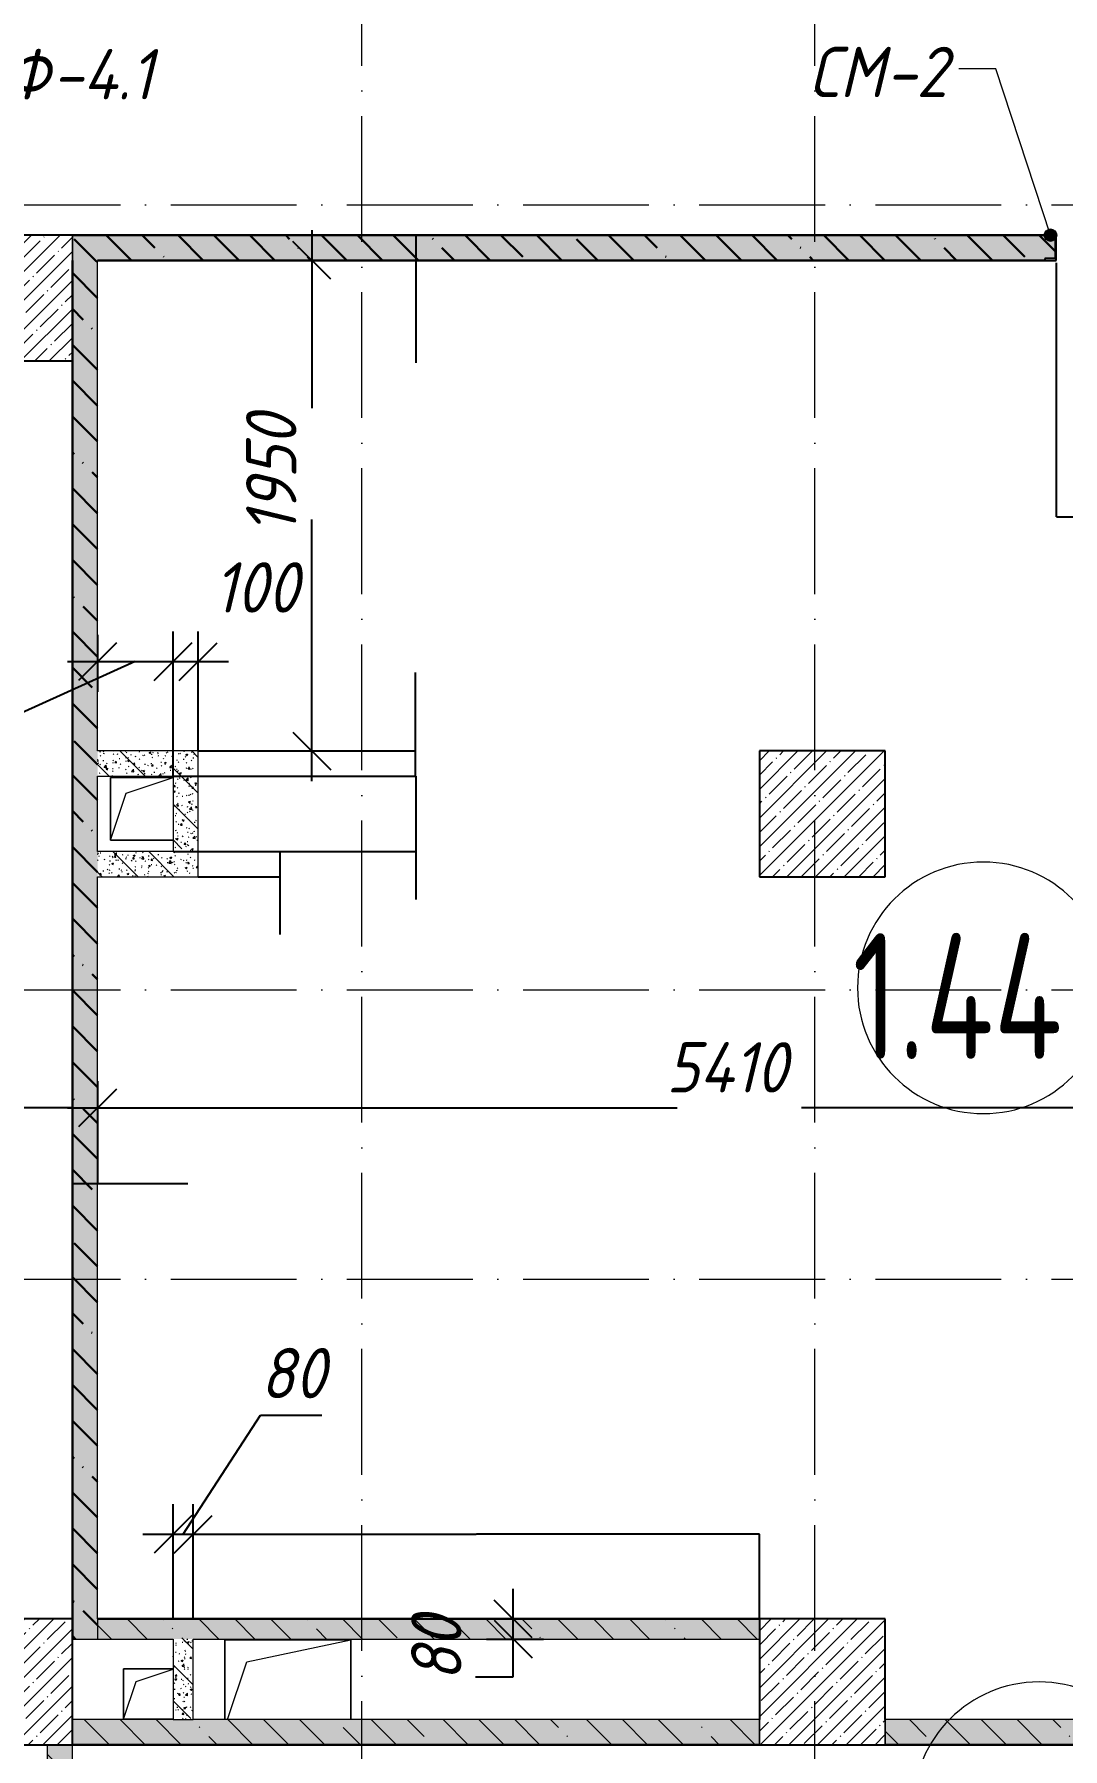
# Model space of a CAD drawing. Header units: millimetres. Extents: x 12986 to 523328, y -9759 to 30092.
# Drawn here: x 132656 to 136742, y 15134 to 21948 of the extents above; entities that cross this region are included whole.
import ezdxf

# ---------------------------------------------------------------- set-up
doc = ezdxf.new("R2010")
doc.units = ezdxf.units.MM
doc.linetypes.add('50_200_ШТРИХ_1Т_ш5_п1_п1_', pattern=[700, 500, -100, 0, -100])
for name, color, linetype, lineweight in [('0) ПГП', 1, 'Continuous', 30), ('4) ПГП красный расчет', 12, 'Continuous', 30), ('A-ANNO-DIMS', 7, 'Continuous', 9), ('A-AREA-IDEN', 7, 'Continuous', 9), ('A-FLOR', 7, 'Continuous', 9), ('A-GENM', 7, 'Continuous', 9), ('A-GENM-1', 7, 'Continuous', 25), ('A-GENM-IDEN', 7, 'Continuous', 9), ('A-WALL-6', 18, 'Continuous', 13), ('A-WALL-PATT-4', 250, 'Continuous', 5), ('S-COLS', 7, 'Continuous', 9), ('S-COLS-1', 7, 'Continuous', 5), ('S-COLS-2', 7, 'Continuous', 25), ('Оси-2', 7, '50_200_ШТРИХ_1Т_ш5_п1_п1_', 9)]:
    doc.layers.add(name, color=color, linetype=linetype, lineweight=lineweight)
doc.layers.add('A-WALL-9', color=7, linetype='Continuous', lineweight=5, true_color=0x0070df)
doc.styles.add('ISOCPEUR_I_3', font='isocpeui.ttf', dxfattribs={"width": 0.9, "height": 200})
doc.styles.add('СПДС', font='ГОСТ тип А.ttf', dxfattribs={"width": 0.9})
doc.dimstyles.new('ISO-2_0_0_9К_СРЕДНИЙ_1', dxfattribs={"dimscale": 304.8, "dimtxt": 199.196235, "dimasz": 0.492126, "dimexe": 0.393701, "dimexo": 0, "dimgap": 0, "dimtad": 1, "dimdec": 0, "dimzin": 0, "dimdsep": 46, "dimtxsty": 'ISOCPEUR_I_3', "dimblk1": 'OBLIQUE', "dimblk2": 'OBLIQUE', "dimsah": 1, "dimcen": 0.09, "dimdle": 0.393701, "dimazin": 0, "dimtfac": 1, "dimtdec": 4, "dimtix": 1, "dimtmove": 2, "dimatfit": 3, "dimfxl": 1, "dimtvp": 1, "dimtolj": 1, "dimtzin": 0, "dimarcsym": 2})
doc.dimstyles.new('ISO-2_0_0_9К_СРЕДНИЙ_6', dxfattribs={"dimscale": 304.8, "dimtxt": 199.196235, "dimasz": 0.492126, "dimexe": 0.393701, "dimexo": 0, "dimgap": 0, "dimtad": 1, "dimdec": 0, "dimzin": 0, "dimdsep": 46, "dimtxsty": 'ISOCPEUR_I_3', "dimblk1": 'OBLIQUE', "dimblk2": 'OBLIQUE', "dimsah": 1, "dimcen": 0.09, "dimdle": 0.393701, "dimazin": 0, "dimtfac": 1, "dimtdec": 4, "dimtix": 1, "dimtmove": 1, "dimatfit": 3, "dimfxl": 1, "dimtvp": 1, "dimtolj": 1, "dimtzin": 0, "dimarcsym": 2})
doc.dimstyles.get("Standard").update_dxf_attribs({"dimtxt": 0.18, "dimasz": 0.18, "dimexe": 0.18, "dimexo": 0.0625, "dimgap": 0.09, "dimtad": 0, "dimtih": 1, "dimtoh": 1, "dimdec": 4, "dimzin": 0, "dimdsep": 46, "dimtxsty": 'Standard', "dimcen": 0.09, "dimadec": 0, "dimazin": 0, "dimtfac": 1, "dimtdec": 4, "dimtofl": 0, "dimtmove": 0, "dimatfit": 3, "dimfxl": 1, "dimtolj": 1, "dimtzin": 0, "dimarcsym": 0})
pattern_1 = [(50, (61996.893, 0), (72.873764, -6.37607), [7.62, -83.82]), (355, (61996.89, 0), (-14.09699, 76.422444), [6.096, -67.056]), (100.451, (62002.966, -0.53), (58.776964, 70.04687), [6.476, -71.236]), (46.184, (61996.89, 20.32), (108.43142, -16.81745), [11.43, -125.73]), (96.636, (62005.93, 18.92), (94.961, 98.97089), [9.714, -106.854]), (351.184, (61996.89, 20.32), (94.96227, 98.97018), [9.144, -100.584]), (21, (62007.053, 15.24), (60.64565, -40.906537), [7.62, -83.82]), (326, (62007.05, 15.24), (24.72083, 73.67493), [6.096, -67.056]), (71.451, (62012.11, 11.83), (85.36689, 32.768737), [6.476, -71.236]), (37.5, (61996.893, 0), (1.235525, 33.8224325), [3.353, -62.89, 3.353, -64.719, -67.31]), (37.5, (61996.893, 0), (1.235525, 33.8224325), [-134.315, 3.353, -63.957]), (7.5, (61996.893, 0), (26.728146, 40.07255), [3.353, -35.458, 3.353, -61.366, -25.654]), (7.5, (61996.893, 0), (26.728146, 40.07255), [-103.53, 3.353, -22.301]), (327.5, (61974.236, 0), (54.2363175, -2.292117), [3.353, -22.047, 3.353, -75.895, -105.156]), (327.5, (61974.236, 0), (54.2363175, -2.292117), [-104.648, 3.353, -101.803]), (317.5, (61964.076, 0), (59.25158, 10.17014), [3.353, -29.667, 3.353, -49.276, -74.676]), (317.5, (61964.076, 0), (59.25158, 10.17014), [-85.649, 3.353, -71.323])]
pattern_2 = [(135, (61996.9, 0), (-142.5612, -142.5612), []), (135, (62139.46, 0), (-142.5612, -142.5612), [252.016, -50.403, 3.353, -47.05])]
pattern_3 = [(45, (61996.89, 0), (-57.02463, 57.02463), []), (45, (62053.92, 0), (-57.02463, 57.02463), [100.806, -20.161, 3.353, -16.808])]

# ---------------------------------------------------------------- blocks, each defined once
blk = doc.blocks.new('BSC_Колонна _Прямоугольная - 500х500-V25-АР1_Кладочный план 1 этажа')
at = {"layer": 'S-COLS-1'}
h = blk.add_hatch(dxfattribs=at)
h.set_pattern_fill('FP_47', color=256, style=0, pattern_type=2)
h.set_pattern_definition([(45, (-73790, -18850), (-57.02463, 57.02463), []), (45, (-73732.975, -18850), (-57.02463, 57.02463), [100.806, -20.161, 3.353, -16.808])])
h.paths.add_polyline_path([(-250, -250), (250, -250), (250, 250), (-250, 250)], flags=0)
at = {"layer": 'S-COLS-2'}
for p, q in [((250, 250), (-250, 250)), ((-250, 250), (-250, -250)), ((250, -250), (250, 250)), ((-250, -250), (250, -250))]:
    blk.add_line(p, q, dxfattribs=at)
blk = doc.blocks.new('AR_Отверстие прямоугольное _в плите_ - AR_Отверстие прямоугольное _в плите_-V68-АР1_Кладочный план 1 этажа')
at = {"layer": 'A-GENM'}
for p, q in [((124, 125), (-125, 125)), ((-125, 125), (-125, -125)), ((-62.5, 62.5), (124, 124.7)), ((-125, -125), (-62.5, 62.5)), ((-125, -125), (124, -125))]:
    blk.add_line(p, q, dxfattribs=at)
blk = doc.blocks.new('AR_Отверстие прямоугольное _в плите_ - AR_Отверстие прямоугольное _в плите_-V69-АР1_Кладочный план 1 этажа')
at = {"layer": 'A-GENM'}
for p, q in [((97, 100), (-100, 100)), ((-100, 100), (-100, -100)), ((-50, 50), (97, 99)), ((-100, -100), (-50, 50)), ((-100, -100), (97, -100))]:
    blk.add_line(p, q, dxfattribs=at)
blk = doc.blocks.new('AR_Отверстие прямоугольное _в плите_ - AR_Отверстие прямоугольное _в плите_-24479370-АР1_Кладочный план 1 этажа')
at = {"layer": 'A-GENM'}
for p, q in [((250, 175), (-250, 175)), ((-250, 175), (-250, -142)), ((-162.5, 87.5), (250, 175)), ((250, -142), (250, 175)), ((-239, -142), (-162.5, 87.5))]:
    blk.add_line(p, q, dxfattribs=at)
blk = doc.blocks.new('Фахверк_СКБ_Швеллер_Тип 2 - СМ-2_100х2230h-25616979-АР1_Кладочный план 1 этажа')
at = {"layer": 'A-GENM-1'}
for p, q in [((171, 50), (125, 50)), ((125, 50), (125, -50)), ((129.5, 42.4), (171, 42.4)), ((129.5, -42.4), (129.5, 42.4)), ((171, 42.4), (171, 50)), ((125, -50), (171, -50)), ((171, -42.4), (129.5, -42.4)), ((171, -50), (171, -42.4))]:
    blk.add_line(p, q, dxfattribs=at)
blk = doc.blocks.new('DIMBLOCK450-АР1_Кладочный план 1 этажа')
at = {"layer": 'A-ANNO-DIMS', "color": 0, "lineweight": -2, "transparency": 16777216}
for p, q in [((130531.9, 17787.1), (130531.9, 17680.9)), ((132806.9, 17787.1), (132806.9, 17680.9)), ((130532.1, 17681.1), (131668.6, 17681.1)), ((132806.7, 17681.1), (131670.1, 17681.1))]:
    blk.add_line(p, q, dxfattribs=at)
at = {"layer": 'A-ANNO-DIMS', "color": 0, "transparency": 16777216}
for points in [[(130532.1, 17681.1), (130532.1, 17681.1), (130531.9, 17681.1)], [(132806.7, 17681.1), (132806.7, 17681.1), (132806.9, 17681.1)]]:
    blk.add_solid(points, dxfattribs=at)
at = {"layer": 'Defpoints', "color": 0, "transparency": 16777216}
for p in [(130531.9, 17787.2), (132806.9, 17787.2), (132806.9, 17681.1)]:
    blk.add_point(p, dxfattribs=at)
at = {"layer": 'A-ANNO-DIMS', "color": 0, "transparency": 16777216, "insert": (131669.4, 17681.1), "char_height": 0.18, "width": 606.782, "attachment_point": 5}
blk.add_mtext('\\A1;2275.0000', dxfattribs=at)
blk = doc.blocks.new('DIMBLOCK451-АР1_Кладочный план 1 этажа')
at = {"layer": 'A-ANNO-DIMS', "color": 0, "lineweight": -2, "transparency": 16777216}
for p, q in [((132806.9, 17787.1), (132806.9, 17380.4)), ((132906.9, 17787.1), (132906.9, 17380.4)), ((132807.1, 17380.5), (132906.7, 17380.5)), ((132906.9, 17380.5), (133266.3, 17380.5))]:
    blk.add_line(p, q, dxfattribs=at)
at = {"layer": 'A-ANNO-DIMS', "color": 0, "transparency": 16777216}
for points in [[(132807.1, 17380.6), (132807.1, 17380.5), (132806.9, 17380.5)], [(132906.7, 17380.6), (132906.7, 17380.5), (132906.9, 17380.5)]]:
    blk.add_solid(points, dxfattribs=at)
at = {"layer": 'Defpoints', "color": 0, "transparency": 16777216}
for p in [(132806.9, 17787.2), (132906.9, 17787.2), (132906.9, 17380.5)]:
    blk.add_point(p, dxfattribs=at)
at = {"layer": 'A-ANNO-DIMS', "color": 0, "transparency": 16777216, "insert": (133062.3, 17380.7), "char_height": 0.18, "width": 409.118, "attachment_point": 1, "line_spacing_factor": 1.149209}
blk.add_mtext('\\A1;100.0000', dxfattribs=at)
blk = doc.blocks.new('_Oblique')
at = {"color": 0, "linetype": 'ByBlock', "lineweight": -2}
blk.add_line((-0.5, -0.5), (0.5, 0.5), dxfattribs=at)
blk = doc.blocks.new('DIMBLOCK452-АР1_Кладочный план 1 этажа')
at = {"layer": 'A-ANNO-DIMS', "color": 0, "lineweight": -2, "transparency": 16777216}
for p, q in [((132906.9, 17787.2), (132906.9, 17561.1)), ((138316.9, 17787.2), (138316.9, 17561.1)), ((132786.9, 17681.1), (135209.6, 17681.1)), ((138436.9, 17681.1), (135703.6, 17681.1))]:
    blk.add_line(p, q, dxfattribs=at)
at = {"layer": 'Defpoints', "color": 0, "transparency": 16777216}
for p in [(132906.9, 17787.2), (138316.9, 17787.2), (138316.9, 17681.1)]:
    blk.add_point(p, dxfattribs=at)
at = {"layer": 'A-ANNO-DIMS', "color": 0, "lineweight": -2, "transparency": 16777216, "xscale": 150, "yscale": 150, "zscale": 150, "rotation": 180}
blk.add_blockref('_Oblique', (132906.9, 17681.1), dxfattribs=at)
at = {"layer": 'A-ANNO-DIMS', "color": 0, "lineweight": -2, "transparency": 16777216, "xscale": 150, "yscale": 150, "zscale": 150}
blk.add_blockref('_Oblique', (138316.9, 17681.1), dxfattribs=at)
at = {"layer": 'A-ANNO-DIMS', "color": 0, "transparency": 16777216, "insert": (135167, 17942.4), "char_height": 200, "width": 579.201, "attachment_point": 1, "line_spacing_factor": 1.149209, "style": 'ISOCPEUR_I_3'}
blk.add_mtext('\\A1;5410', dxfattribs=at)
blk = doc.blocks.new('DIMBLOCK470-АР1_Кладочный план 1 этажа')
at = {"layer": 'A-ANNO-DIMS', "color": 0, "lineweight": -2, "transparency": 16777216}
for p, q in [((133207, 18700), (133631, 18700)), ((133630.8, 18699.8), (133630.8, 18600.2)), ((133307, 18600), (133631, 18600)), ((133630.8, 18600), (133630.8, 18370.1)), ((133630.8, 18370.1), (133630.7, 18370.1))]:
    blk.add_line(p, q, dxfattribs=at)
at = {"layer": 'A-ANNO-DIMS', "color": 0, "transparency": 16777216}
for points in [[(133630.8, 18699.8), (133630.9, 18699.8), (133630.8, 18700)], [(133630.8, 18600.2), (133630.9, 18600.2), (133630.8, 18600)]]:
    blk.add_solid(points, dxfattribs=at)
at = {"layer": 'Defpoints', "color": 0, "transparency": 16777216}
for p in [(133206.9, 18700), (133630.8, 18700), (133306.9, 18600)]:
    blk.add_point(p, dxfattribs=at)
at = {"layer": 'A-ANNO-DIMS', "color": 0, "transparency": 16777216, "insert": (133630.3, 18165.5), "char_height": 0.18, "width": 409.118, "attachment_point": 1, "rotation": 90, "line_spacing_factor": 1.149209}
blk.add_mtext('\\A1;100.0000', dxfattribs=at)
blk = doc.blocks.new('DIMBLOCK471-АР1_Кладочный план 1 этажа')
at = {"layer": 'A-ANNO-DIMS', "color": 0, "lineweight": -2, "transparency": 16777216}
for p, q in [((133207, 19000), (134171.4, 19000)), ((134171.3, 18999.8), (134171.3, 18700.2)), ((133207, 18700), (134171.4, 18700)), ((134171.3, 18700), (134171.3, 18509)), ((134171.3, 18509), (134171.1, 18509))]:
    blk.add_line(p, q, dxfattribs=at)
at = {"layer": 'A-ANNO-DIMS', "color": 0, "transparency": 16777216}
for points in [[(134171.2, 18999.8), (134171.3, 18999.8), (134171.3, 19000)], [(134171.2, 18700.2), (134171.3, 18700.2), (134171.3, 18700)]]:
    blk.add_solid(points, dxfattribs=at)
at = {"layer": 'Defpoints', "color": 0, "transparency": 16777216}
for p in [(133206.9, 19000), (134171.3, 19000), (133206.9, 18700)]:
    blk.add_point(p, dxfattribs=at)
at = {"layer": 'A-ANNO-DIMS', "color": 0, "transparency": 16777216, "insert": (134170.8, 18281.5), "char_height": 0.18, "width": 455.087, "attachment_point": 1, "rotation": 90, "line_spacing_factor": 1.149209}
blk.add_mtext('\\A1;300.0000', dxfattribs=at)
blk = doc.blocks.new('DIMBLOCK472-АР1_Кладочный план 1 этажа')
at = {"layer": 'A-ANNO-DIMS', "color": 0, "lineweight": -2, "transparency": 16777216}
for p, q in [((134170.5, 19100), (134170.5, 19411.7)), ((134170.5, 19411.7), (134170.7, 19411.7)), ((133307, 19100), (134170.7, 19100)), ((134170.5, 19000.2), (134170.5, 19099.8)), ((133207, 19000), (134170.7, 19000))]:
    blk.add_line(p, q, dxfattribs=at)
at = {"layer": 'A-ANNO-DIMS', "color": 0, "transparency": 16777216}
for points in [[(134170.5, 19099.8), (134170.5, 19099.8), (134170.5, 19100)], [(134170.5, 19000.2), (134170.5, 19000.2), (134170.5, 19000)]]:
    blk.add_solid(points, dxfattribs=at)
at = {"layer": 'Defpoints', "color": 0, "transparency": 16777216}
for p in [(133306.9, 19100), (134170.5, 19100), (133206.9, 19000)]:
    blk.add_point(p, dxfattribs=at)
at = {"layer": 'A-ANNO-DIMS', "color": 0, "transparency": 16777216, "insert": (134170.8, 19207.2), "char_height": 0.18, "width": 409.118, "attachment_point": 1, "rotation": 90, "line_spacing_factor": 1.149209}
blk.add_mtext('\\A1;100.0000', dxfattribs=at)
blk = doc.blocks.new('DIMBLOCK473-АР1_Кладочный план 1 этажа')
at = {"layer": 'A-ANNO-DIMS', "color": 0, "lineweight": -2, "transparency": 16777216}
for p, q in [((133758.4, 21170), (133758.4, 20461.9)), ((133652.3, 21050), (133878.4, 21050)), ((133758.4, 18980), (133758.4, 20019.6)), ((133306.9, 19100), (133878.4, 19100))]:
    blk.add_line(p, q, dxfattribs=at)
at = {"layer": 'Defpoints', "color": 0, "transparency": 16777216}
for p in [(133652.3, 21050), (133758.4, 21050), (133306.9, 19100)]:
    blk.add_point(p, dxfattribs=at)
at = {"layer": 'A-ANNO-DIMS', "color": 0, "lineweight": -2, "transparency": 16777216, "xscale": 150, "yscale": 150, "zscale": 150}
for p, rotation in [((133758.4, 21050), 90), ((133758.4, 19100), 270)]:
    blk.add_blockref('_Oblique', p, dxfattribs=dict(at, rotation=rotation))
at = {"layer": 'A-ANNO-DIMS', "color": 0, "transparency": 16777216, "insert": (133497.1, 19960.3), "char_height": 200, "width": 560.814, "attachment_point": 1, "rotation": 90, "line_spacing_factor": 1.149209, "style": 'ISOCPEUR_I_3'}
blk.add_mtext('\\A1;1950', dxfattribs=at)
blk = doc.blocks.new('DIMBLOCK474-АР1_Кладочный план 1 этажа')
at = {"layer": 'A-ANNO-DIMS', "color": 0, "lineweight": -2, "transparency": 16777216}
for p, q in [((133652.4, 21150), (134171.4, 21150)), ((134171.3, 21149.8), (134171.3, 21050.2)), ((133652.4, 21050), (134171.4, 21050)), ((134171.3, 21050), (134171.3, 20642.3)), ((134171.3, 20642.3), (134171.1, 20642.3))]:
    blk.add_line(p, q, dxfattribs=at)
at = {"layer": 'A-ANNO-DIMS', "color": 0, "transparency": 16777216}
for points in [[(134171.2, 21149.8), (134171.3, 21149.8), (134171.3, 21150)], [(134171.2, 21050.2), (134171.3, 21050.2), (134171.3, 21050)]]:
    blk.add_solid(points, dxfattribs=at)
at = {"layer": 'Defpoints', "color": 0, "transparency": 16777216}
for p in [(133652.3, 21150), (134171.3, 21150), (133652.3, 21050)]:
    blk.add_point(p, dxfattribs=at)
at = {"layer": 'A-ANNO-DIMS', "color": 0, "transparency": 16777216, "insert": (134170.8, 20437.8), "char_height": 0.18, "width": 409.118, "attachment_point": 1, "rotation": 90, "line_spacing_factor": 1.149209}
blk.add_mtext('\\A1;100.0000', dxfattribs=at)
blk = doc.blocks.new('DIMBLOCK481-АР1_Кладочный план 1 этажа')
at = {"layer": 'A-ANNO-DIMS', "color": 0, "lineweight": -2, "transparency": 16777216}
for p, q in [((136716.7, 21040.7), (136716.7, 20030.2)), ((138166.7, 21040.7), (138166.7, 20030.2)), ((136716.9, 20030.4), (137441, 20030.4)), ((138166.5, 20030.4), (137442.4, 20030.4))]:
    blk.add_line(p, q, dxfattribs=at)
at = {"layer": 'A-ANNO-DIMS', "color": 0, "transparency": 16777216}
for points in [[(136716.9, 20030.5), (136716.9, 20030.4), (136716.7, 20030.4)], [(138166.5, 20030.5), (138166.5, 20030.4), (138166.7, 20030.4)]]:
    blk.add_solid(points, dxfattribs=at)
at = {"layer": 'Defpoints', "color": 0, "transparency": 16777216}
for p in [(136716.7, 21040.7), (138166.7, 21040.7), (138166.7, 20030.4)]:
    blk.add_point(p, dxfattribs=at)
at = {"layer": 'A-ANNO-DIMS', "color": 0, "transparency": 16777216, "insert": (137441.7, 20030.4), "char_height": 0.18, "width": 579.201, "attachment_point": 5}
blk.add_mtext('\\A1;1450.0000', dxfattribs=at)
blk = doc.blocks.new('DIMBLOCK626-АР1_Кладочный план 1 этажа')
at = {"layer": 'A-ANNO-DIMS', "color": 0, "lineweight": -2, "transparency": 16777216}
for p, q in [((133246.9, 15986.2), (133554, 16460.2)), ((133554, 16460.2), (133797.8, 16460.2)), ((133206.9, 15653), (133206.9, 16106.2)), ((133286.9, 15653), (133286.9, 16106.2)), ((133086.9, 15986.2), (133406.9, 15986.2))]:
    blk.add_line(p, q, dxfattribs=at)
at = {"layer": 'Defpoints', "color": 0, "transparency": 16777216}
for p in [(133286.9, 15986.2), (133206.9, 15653), (133286.9, 15653)]:
    blk.add_point(p, dxfattribs=at)
at = {"layer": 'A-ANNO-DIMS', "color": 0, "lineweight": -2, "transparency": 16777216, "xscale": 150, "yscale": 150, "zscale": 150, "rotation": 180}
blk.add_blockref('_Oblique', (133206.9, 15986.2), dxfattribs=at)
at = {"layer": 'A-ANNO-DIMS', "color": 0, "lineweight": -2, "transparency": 16777216, "xscale": 150, "yscale": 150, "zscale": 150}
blk.add_blockref('_Oblique', (133286.9, 15986.2), dxfattribs=at)
at = {"layer": 'A-ANNO-DIMS', "color": 0, "transparency": 16777216, "insert": (133554, 16726.9), "char_height": 200, "width": 303.391, "attachment_point": 1, "line_spacing_factor": 1.149209, "style": 'ISOCPEUR_I_3'}
blk.add_mtext('\\A1;80', dxfattribs=at)
blk = doc.blocks.new('DIMBLOCK627-АР1_Кладочный план 1 этажа')
at = {"layer": 'A-ANNO-DIMS', "color": 0, "lineweight": -2, "transparency": 16777216}
for p, q in [((133286.9, 15653.1), (133286.9, 15986.4)), ((133287.1, 15986.2), (134411.2, 15986.2)), ((135536.7, 15986.2), (134412.6, 15986.2)), ((135536.9, 15650.1), (135536.9, 15986.4))]:
    blk.add_line(p, q, dxfattribs=at)
at = {"layer": 'A-ANNO-DIMS', "color": 0, "transparency": 16777216}
for points in [[(133287.1, 15986.2), (133287.1, 15986.2), (133286.9, 15986.2)], [(135536.7, 15986.2), (135536.7, 15986.2), (135536.9, 15986.2)]]:
    blk.add_solid(points, dxfattribs=at)
at = {"layer": 'Defpoints', "color": 0, "transparency": 16777216}
for p in [(135536.9, 15986.2), (133286.9, 15653), (135536.9, 15650)]:
    blk.add_point(p, dxfattribs=at)
at = {"layer": 'A-ANNO-DIMS', "color": 0, "transparency": 16777216, "insert": (134411.9, 15986.2), "char_height": 0.18, "width": 606.782, "attachment_point": 5}
blk.add_mtext('\\A1;2250.0000', dxfattribs=at)
blk = doc.blocks.new('DIMBLOCK748-АР1_Кладочный план 1 этажа')
at = {"layer": 'A-ANNO-DIMS', "color": 0, "lineweight": -2, "transparency": 16777216}
for p, q in [((132906.9, 19561.4), (132906.9, 19335.3)), ((133206.9, 19000), (133206.9, 19575.3)), ((133056.9, 19455.3), (132485.7, 19197.6)), ((132786.9, 19455.3), (133326.9, 19455.3)), ((132485.7, 19197.6), (132103.3, 19197.6))]:
    blk.add_line(p, q, dxfattribs=at)
at = {"layer": 'Defpoints', "color": 0, "transparency": 16777216}
for p in [(132906.9, 19561.4), (133206.9, 19455.3), (133206.9, 19000)]:
    blk.add_point(p, dxfattribs=at)
at = {"layer": 'A-ANNO-DIMS', "color": 0, "lineweight": -2, "transparency": 16777216, "xscale": 150, "yscale": 150, "zscale": 150, "rotation": 180}
blk.add_blockref('_Oblique', (132906.9, 19455.3), dxfattribs=at)
at = {"layer": 'A-ANNO-DIMS', "color": 0, "lineweight": -2, "transparency": 16777216, "xscale": 150, "yscale": 150, "zscale": 150}
blk.add_blockref('_Oblique', (133206.9, 19455.3), dxfattribs=at)
at = {"layer": 'A-ANNO-DIMS', "color": 0, "transparency": 16777216, "insert": (132030.6, 19464.3), "char_height": 200, "width": 455.087, "attachment_point": 1, "line_spacing_factor": 1.149209, "style": 'ISOCPEUR_I_3'}
blk.add_mtext('\\A1;300', dxfattribs=at)
blk = doc.blocks.new('DIMBLOCK749-АР1_Кладочный план 1 этажа')
at = {"layer": 'A-ANNO-DIMS', "color": 0, "lineweight": -2, "transparency": 16777216}
for p, q in [((133206.9, 19000), (133206.9, 19575.3)), ((133306.9, 19100), (133306.9, 19575.3)), ((133086.9, 19455.3), (133426.9, 19455.3))]:
    blk.add_line(p, q, dxfattribs=at)
at = {"layer": 'Defpoints', "color": 0, "transparency": 16777216}
for p in [(133306.9, 19455.3), (133306.9, 19100), (133206.9, 19000)]:
    blk.add_point(p, dxfattribs=at)
at = {"layer": 'A-ANNO-DIMS', "color": 0, "lineweight": -2, "transparency": 16777216, "xscale": 150, "yscale": 150, "zscale": 150, "rotation": 180}
blk.add_blockref('_Oblique', (133206.9, 19455.3), dxfattribs=at)
at = {"layer": 'A-ANNO-DIMS', "color": 0, "lineweight": -2, "transparency": 16777216, "xscale": 150, "yscale": 150, "zscale": 150}
blk.add_blockref('_Oblique', (133306.9, 19455.3), dxfattribs=at)
at = {"layer": 'A-ANNO-DIMS', "color": 0, "transparency": 16777216, "insert": (133368.4, 19849.9), "char_height": 200, "width": 409.118, "attachment_point": 1, "line_spacing_factor": 1.149209, "style": 'ISOCPEUR_I_3'}
blk.add_mtext('\\A1;100', dxfattribs=at)
blk = doc.blocks.new('DIMBLOCK753-АР1_Кладочный план 1 этажа')
at = {"layer": 'A-ANNO-DIMS', "color": 0, "lineweight": -2, "transparency": 16777216}
for p, q in [((134558.4, 15450), (134558.4, 15770)), ((134452.3, 15650), (134678.4, 15650)), ((134452.3, 15570), (134678.4, 15570)), ((134558.4, 15420), (134558.4, 15570)), ((134408.4, 15420), (134558.4, 15420))]:
    blk.add_line(p, q, dxfattribs=at)
at = {"layer": 'Defpoints', "color": 0, "transparency": 16777216}
for p in [(134452.3, 15650), (134558.4, 15650), (134452.3, 15570)]:
    blk.add_point(p, dxfattribs=at)
at = {"layer": 'A-ANNO-DIMS', "color": 0, "lineweight": -2, "transparency": 16777216, "xscale": 150, "yscale": 150, "zscale": 150}
for p, rotation in [((134558.4, 15650), 90), ((134558.4, 15570), 270)]:
    blk.add_blockref('_Oblique', p, dxfattribs=dict(at, rotation=rotation))
at = {"layer": 'A-ANNO-DIMS', "color": 0, "transparency": 16777216, "insert": (134153.2, 15401.6), "char_height": 200, "width": 303.391, "attachment_point": 1, "rotation": 90, "line_spacing_factor": 1.149209, "style": 'ISOCPEUR_I_3'}
blk.add_mtext('\\A1;80', dxfattribs=at)
blk = doc.blocks.new('Марка_Помещения - Номер-25198446-Объем проектирования 1 этажа')
at = {"layer": 'A-AREA-IDEN'}
for start, end in [(360, 180), (180, 360)]:
    blk.add_arc((0, 0), 2.5, start, end, dxfattribs=at)

msp = doc.modelspace()

# ---------------------------------------------------------------- hatches: boundary and pattern name
at = {"layer": '0) ПГП'}
h = msp.add_hatch(dxfattribs=at)
h.set_pattern_fill('FP_16', color=256, style=0, pattern_type=2)
h.set_pattern_definition(pattern_1)
h.paths.add_polyline_path([(140436.10386, 21050.00004), (140576.89333, 21050.00004), (140576.89333, 21150.00004), (140422.89333, 21150.00004), (140422.89333, 21142.40004), (140381.39333, 21142.40004), (140381.39333, 21057.60004), (140422.89333, 21057.60004), (140422.89333, 21050.00004)], flags=0)
h.paths.add_polyline_path([(138316.89328, 21050.00004), (139230.70343, 21050.00004), (139230.70343, 21057.60004), (139272.20343, 21057.60004), (139272.20343, 21142.40004), (139230.70343, 21142.40004), (139230.70343, 21150.00004), (138212.70343, 21150.00004), (138212.70343, 21142.40004), (138171.20343, 21142.40004), (138171.20343, 21057.60004), (138212.70343, 21057.60004), (138212.70343, 21050.00004)], flags=0)
h.paths.add_polyline_path([(136670.70328, 21050.00004), (136670.70328, 21057.60004), (136712.20328, 21057.60004), (136712.20328, 21142.40004), (136670.70328, 21142.40004), (136670.70328, 21150.00004), (132806.89328, 21150.00004), (132806.89328, 21050.00004), (136067.89922, 21050.00004)], flags=0)
h.paths.add_polyline_path([(130431.89332, 21050.00004), (131010.89332, 21050.00004), (131010.89332, 21057.60004), (131052.39332, 21057.60004), (131052.39332, 21142.40004), (131010.89332, 21142.40004), (131010.89332, 21150.00004), (130337.89328, 21150.00004), (130337.89328, 21142.40004), (130296.39328, 21142.40004), (130296.39328, 21057.60004), (130337.89328, 21057.60004), (130337.89328, 21050.00004)], flags=0)
h.paths.add_polyline_path([(132306.89328, 21050.00004), (132306.89328, 21150.00004), (132252.89332, 21150.00004), (132252.89332, 21142.40004), (132211.39332, 21142.40004), (132211.39332, 21057.60004), (132252.89332, 21057.60004), (132252.89332, 21050.00004)], flags=0)
h = msp.add_hatch(dxfattribs=at)
h.set_pattern_fill('FP_17', color=256, style=0, pattern_type=2)
h.set_pattern_definition(pattern_2)
h.paths.add_polyline_path([(140436.10386, 21050.00004), (140576.89333, 21050.00004), (140576.89333, 21150.00004), (140422.89333, 21150.00004), (140422.89333, 21142.40004), (140381.39333, 21142.40004), (140381.39333, 21057.60004), (140422.89333, 21057.60004), (140422.89333, 21050.00004)], flags=0)
h.paths.add_polyline_path([(138316.89328, 21050.00004), (139230.70343, 21050.00004), (139230.70343, 21057.60004), (139272.20343, 21057.60004), (139272.20343, 21142.40004), (139230.70343, 21142.40004), (139230.70343, 21150.00004), (138212.70343, 21150.00004), (138212.70343, 21142.40004), (138171.20343, 21142.40004), (138171.20343, 21057.60004), (138212.70343, 21057.60004), (138212.70343, 21050.00004)], flags=0)
h.paths.add_polyline_path([(136670.70328, 21050.00004), (136670.70328, 21057.60004), (136712.20328, 21057.60004), (136712.20328, 21142.40004), (136670.70328, 21142.40004), (136670.70328, 21150.00004), (132806.89328, 21150.00004), (132806.89328, 21050.00004), (136067.89922, 21050.00004)], flags=0)
h.paths.add_polyline_path([(130431.89332, 21050.00004), (131010.89332, 21050.00004), (131010.89332, 21057.60004), (131052.39332, 21057.60004), (131052.39332, 21142.40004), (131010.89332, 21142.40004), (131010.89332, 21150.00004), (130337.89328, 21150.00004), (130337.89328, 21142.40004), (130296.39328, 21142.40004), (130296.39328, 21057.60004), (130337.89328, 21057.60004), (130337.89328, 21050.00004)], flags=0)
h.paths.add_polyline_path([(132306.89328, 21050.00004), (132306.89328, 21150.00004), (132252.89332, 21150.00004), (132252.89332, 21142.40004), (132211.39332, 21142.40004), (132211.39332, 21057.60004), (132252.89332, 21057.60004), (132252.89332, 21050.00004)], flags=0)
h = msp.add_hatch(dxfattribs=at)
h.set_pattern_fill('FP_16', color=256, style=0, pattern_type=2)
h.set_pattern_definition(pattern_1)
h.paths.add_polyline_path([(132806.89332, 15570.00004), (132906.89332, 15570.00004), (132906.89332, 21050.00004), (132806.89332, 21050.00004), (132806.89332, 17264.96045)], flags=0)
h = msp.add_hatch(dxfattribs=at)
h.set_pattern_fill('FP_17', color=256, style=0, pattern_type=2)
h.set_pattern_definition(pattern_2)
h.paths.add_polyline_path([(132806.89332, 15570.00004), (132906.89332, 15570.00004), (132906.89332, 21050.00004), (132806.89332, 21050.00004), (132806.89332, 17264.96045)], flags=0)
at = {"layer": 'A-GENM-IDEN'}
h = msp.add_hatch(color=256, dxfattribs=at)
edge = h.paths.add_edge_path(flags=0)
edge.add_arc((136693.70328, 21150.00004), 25, 0, 360)
at = {"layer": 'A-WALL-PATT-4'}
h = msp.add_hatch(dxfattribs=at)
h.set_pattern_fill('FP_16', color=256, style=0, pattern_type=2)
h.set_pattern_definition(pattern_1)
h.paths.add_polyline_path([(132906.89332, 19000.00001), (133206.89332, 19000.00001), (133206.89332, 19100.00001), (132906.89332, 19100.00001)], flags=0)
h = msp.add_hatch(dxfattribs=at)
h.set_pattern_fill('FP_17', color=256, style=0, pattern_type=2)
h.set_pattern_definition(pattern_2)
h.paths.add_polyline_path([(132906.89332, 19000.00001), (133206.89332, 19000.00001), (133206.89332, 19100.00001), (132906.89332, 19100.00001)], flags=0)
h = msp.add_hatch(dxfattribs=at)
h.set_pattern_fill('FP_16', color=256, style=0, pattern_type=2)
h.set_pattern_definition(pattern_1)
h.paths.add_polyline_path([(133306.89332, 18700.00001), (133306.89332, 19100.00001), (133206.89332, 19100.00001), (133206.89332, 18700.00001)], flags=0)
h = msp.add_hatch(dxfattribs=at)
h.set_pattern_fill('FP_17', color=256, style=0, pattern_type=2)
h.set_pattern_definition(pattern_2)
h.paths.add_polyline_path([(133306.89332, 18700.00001), (133306.89332, 19100.00001), (133206.89332, 19100.00001), (133206.89332, 18700.00001)], flags=0)
h = msp.add_hatch(dxfattribs=at)
h.set_pattern_fill('FP_16', color=256, style=0, pattern_type=2)
h.set_pattern_definition(pattern_1)
h.paths.add_polyline_path([(133306.89332, 18600.00001), (133306.89332, 18700.00001), (132906.89332, 18700.00001), (132906.89332, 18600.00001), (133003.36797, 18600.00001)], flags=0)
h = msp.add_hatch(dxfattribs=at)
h.set_pattern_fill('FP_17', color=256, style=0, pattern_type=2)
h.set_pattern_definition(pattern_2)
h.paths.add_polyline_path([(133306.89332, 18600.00001), (133306.89332, 18700.00001), (132906.89332, 18700.00001), (132906.89332, 18600.00001), (133003.36797, 18600.00001)], flags=0)
h = msp.add_hatch(dxfattribs=at)
h.set_pattern_fill('FP_16', color=256, style=0, pattern_type=2)
h.set_pattern_definition(pattern_1)
h.paths.add_polyline_path([(135536.89328, 15570.00004), (135536.89328, 15650.00004), (132906.89332, 15650.00004), (132906.89332, 15570.00004), (133286.89332, 15570.00004)], flags=0)
h = msp.add_hatch(dxfattribs=at)
h.set_pattern_fill('FP_17', color=256, style=0, pattern_type=2)
h.set_pattern_definition(pattern_2)
h.paths.add_polyline_path([(135536.89328, 15570.00004), (135536.89328, 15650.00004), (132906.89332, 15650.00004), (132906.89332, 15570.00004), (133286.89332, 15570.00004)], flags=0)
h = msp.add_hatch(dxfattribs=at)
h.set_pattern_fill('FP_16', color=256, style=0, pattern_type=2)
h.set_pattern_definition(pattern_1)
h.paths.add_polyline_path([(133286.89332, 15250.00007), (133286.89332, 15570.00004), (133206.89332, 15570.00004), (133206.89332, 15250.00007)], flags=0)
h = msp.add_hatch(dxfattribs=at)
h.set_pattern_fill('FP_17', color=256, style=0, pattern_type=2)
h.set_pattern_definition(pattern_2)
h.paths.add_polyline_path([(133286.89332, 15250.00007), (133286.89332, 15570.00004), (133206.89332, 15570.00004), (133206.89332, 15250.00007)], flags=0)
h = msp.add_hatch(dxfattribs=at)
h.set_pattern_fill('FP_16', color=256, style=0, pattern_type=2)
h.set_pattern_definition(pattern_1)
h.paths.add_polyline_path([(138316.89328, 15150.00007), (138316.89328, 15250.00007), (136036.89328, 15250.00007), (136036.89328, 15150.00007), (136067.89922, 15150.00007)], flags=0)
h.paths.add_polyline_path([(132806.89332, 15150.00007), (135536.89328, 15150.00007), (135536.89328, 15250.00007), (132806.89332, 15250.00007)], flags=0)
h = msp.add_hatch(dxfattribs=at)
h.set_pattern_fill('FP_17', color=256, style=0, pattern_type=2)
h.set_pattern_definition(pattern_2)
h.paths.add_polyline_path([(138316.89328, 15150.00007), (138316.89328, 15250.00007), (136036.89328, 15250.00007), (136036.89328, 15150.00007), (136067.89922, 15150.00007)], flags=0)
h.paths.add_polyline_path([(132806.89332, 15150.00007), (135536.89328, 15150.00007), (135536.89328, 15250.00007), (132806.89332, 15250.00007)], flags=0)
h = msp.add_hatch(dxfattribs=at)
h.set_pattern_fill('FP_16', color=256, style=0, pattern_type=2)
h.set_pattern_definition(pattern_1)
h.paths.add_polyline_path([(132799.29332, 13600.00001), (132806.89332, 13600.00001), (132806.89332, 13654.00001), (132799.29332, 13654.00001), (132799.29332, 13695.50001), (132714.49332, 13695.50001), (132714.49332, 13654.00001), (132706.89332, 13654.00001), (132706.89332, 13600.00001), (132714.49332, 13600.00001)], flags=0)
h.paths.add_polyline_path([(132714.49332, 14854.50001), (132799.29332, 14854.50001), (132799.29332, 14896.00001), (132806.89332, 14896.00001), (132806.89332, 15150.00004), (132706.89332, 15150.00004), (132706.89332, 14896.00001), (132714.49332, 14896.00001)], flags=0)
h = msp.add_hatch(dxfattribs=at)
h.set_pattern_fill('FP_17', color=256, style=0, pattern_type=2)
h.set_pattern_definition(pattern_2)
h.paths.add_polyline_path([(132799.29332, 13600.00001), (132806.89332, 13600.00001), (132806.89332, 13654.00001), (132799.29332, 13654.00001), (132799.29332, 13695.50001), (132714.49332, 13695.50001), (132714.49332, 13654.00001), (132706.89332, 13654.00001), (132706.89332, 13600.00001), (132714.49332, 13600.00001)], flags=0)
h.paths.add_polyline_path([(132714.49332, 14854.50001), (132799.29332, 14854.50001), (132799.29332, 14896.00001), (132806.89332, 14896.00001), (132806.89332, 15150.00004), (132706.89332, 15150.00004), (132706.89332, 14896.00001), (132714.49332, 14896.00001)], flags=0)
at = {"layer": 'S-COLS-1'}
h = msp.add_hatch(dxfattribs=at)
h.set_pattern_fill('FP_1', color=256, style=0, pattern_type=2)
h.set_pattern_definition(pattern_3)
h.paths.add_polyline_path([(132306.89328, 20650.00004), (132806.89328, 20650.00004), (132806.89328, 21150.00004), (132306.89328, 21150.00004), (132306.89328, 21050.00004)], flags=0)
h = msp.add_hatch(dxfattribs=at)
h.set_pattern_fill('FP_1', color=256, style=0, pattern_type=2)
h.set_pattern_definition(pattern_3)
h.paths.add_polyline_path([(132306.89332, 15150.00004), (132806.89332, 15150.00004), (132806.89332, 15650.00004), (132306.89332, 15650.00004)], flags=0)
h = msp.add_hatch(dxfattribs=at)
h.set_pattern_fill('FP_1', color=256, style=0, pattern_type=2)
h.set_pattern_definition(pattern_3)
h.paths.add_polyline_path([(135536.89328, 15150.00004), (136036.89328, 15150.00004), (136036.89328, 15650.00004), (135536.89328, 15650.00004), (135536.89328, 15250.00007)], flags=0)

# ---------------------------------------------------------------- linework, layer by layer
at = {"layer": '0) ПГП'}
msp.add_line((136670.70328, 21150.00004), (132806.89328, 21150.00004), dxfattribs=at)
at = {"layer": '4) ПГП красный расчет'}
for p, q in [((132806.89332, 21050.00004), (132806.89332, 15570.00004)), ((132906.89332, 21050.00004), (136670.70328, 21050.00004)), ((135536.89328, 15650.00004), (132906.89332, 15650.00004)), ((132806.89332, 15150.00007), (135536.89328, 15150.00007)), ((136036.89328, 15150.00007), (138316.89328, 15150.00007))]:
    msp.add_line(p, q, dxfattribs=at)
at = {"layer": 'A-FLOR'}
for p, q in [((132957.89332, 18995.00001), (133206.89332, 18995.00001)), ((132957.89332, 18745.00001), (132957.89332, 18995.00001)), ((133206.89332, 18745.00001), (132957.89332, 18745.00001)), ((133412.89331, 15567.00004), (133912.89331, 15567.00004)), ((133412.89331, 15250.00007), (133412.89331, 15567.00004)), ((133912.89331, 15567.00004), (133912.89331, 15250.00007)), ((133009.89332, 15451.00007), (133206.89332, 15451.00007)), ((133009.89332, 15251.00007), (133009.89332, 15451.00007)), ((133206.89332, 15251.00007), (133009.89332, 15251.00007))]:
    msp.add_line(p, q, dxfattribs=at)
at = {"layer": 'A-GENM-IDEN'}
for p, q in [((136475.80508, 21811.13133), (136329.74475, 21811.13133)), ((136693.70328, 21150.00004), (136475.80508, 21811.13133))]:
    msp.add_line(p, q, dxfattribs=at)
msp.add_circle((136693.70328, 21150.00004), 25, dxfattribs=at)
at = {"layer": 'A-WALL-6'}
for p, q in [((132906.89332, 19100.00001), (132906.89332, 21050.00004)), ((133306.89332, 19100.00001), (132906.89332, 19100.00001)), ((133306.89332, 18600.00001), (133306.89332, 19100.00001)), ((132906.89332, 18700.00001), (132906.89332, 19000.00001)), ((132906.89332, 19000.00001), (133206.89332, 19000.00001)), ((133206.89332, 19000.00001), (133206.89332, 18700.00001)), ((133206.89332, 18700.00001), (132906.89332, 18700.00001)), ((132906.89332, 15650.00004), (132906.89332, 18600.00001)), ((132906.89332, 18600.00001), (133306.89332, 18600.00001)), ((135536.89328, 15570.00004), (135536.89328, 15650.00004)), ((132806.89332, 15570.00004), (133206.89332, 15570.00004)), ((133206.89332, 15570.00004), (133206.89332, 15250.00007)), ((133286.89332, 15250.00007), (133286.89332, 15570.00004)), ((133286.89332, 15570.00004), (135536.89328, 15570.00004)), ((133206.89332, 15250.00007), (132806.89332, 15250.00007)), ((132806.89332, 15250.00007), (132806.89332, 15150.00007)), ((135536.89328, 15250.00007), (133286.89332, 15250.00007)), ((138316.89328, 15250.00007), (136036.89328, 15250.00007)), ((132806.89332, 15150.00004), (132706.89332, 15150.00004)), ((132706.89332, 15150.00004), (132706.89332, 14896.00001)), ((132806.89332, 14896.00001), (132806.89332, 15150.00004))]:
    msp.add_line(p, q, dxfattribs=at)
at = {"layer": 'A-WALL-9'}
for p, q in [((132806.89328, 21150.00004), (132806.89328, 21050.00004)), ((132906.89332, 15650.00004), (132906.89332, 15570.00004)), ((133206.89332, 15250.00007), (133286.89332, 15250.00007)), ((135536.89328, 15150.00007), (135536.89328, 15250.00007)), ((136036.89328, 15250.00007), (136036.89328, 15150.00007))]:
    msp.add_line(p, q, dxfattribs=at)
at = {"layer": 'S-COLS'}
for p, q in [((132806.89328, 21050.00004), (132806.89328, 21150.00004)), ((135536.89328, 15250.00007), (135536.89328, 15150.00004)), ((136036.89328, 15150.00004), (136036.89328, 15250.00007))]:
    msp.add_line(p, q, dxfattribs=at)
at = {"layer": 'S-COLS-2'}
for p, q in [((132806.89328, 21150.00004), (132306.89328, 21150.00004)), ((132806.89328, 20650.00004), (132806.89328, 21050.00004)), ((132306.89328, 20650.00004), (132806.89328, 20650.00004)), ((132806.89332, 15650.00004), (132306.89332, 15650.00004)), ((132806.89332, 15150.00004), (132806.89332, 15650.00004)), ((136036.89328, 15650.00004), (135536.89328, 15650.00004)), ((135536.89328, 15650.00004), (135536.89328, 15250.00007)), ((136036.89328, 15250.00007), (136036.89328, 15650.00004)), ((132306.89332, 15150.00004), (132806.89332, 15150.00004)), ((135536.89328, 15150.00004), (136036.89328, 15150.00004))]:
    msp.add_line(p, q, dxfattribs=at)
at = {"layer": 'Оси-2'}
for p, q in [((133956.89325, -4080), (133956.89325, 28636.94316)), ((135756.89325, -4080), (135756.89325, 28636.94316)), ((57586.89328, 21270), (187948.52131, 21270)), ((57586.89328, 18150.00007), (187948.52131, 18150.00007)), ((57586.89328, 17000.00007), (187948.52131, 17000.00007))]:
    msp.add_line(p, q, dxfattribs=at)

# ---------------------------------------------------------------- block references
at = {"layer": 'A-AREA-IDEN', "xscale": 199.9999999999999, "yscale": 199.9999999999999, "zscale": 199.9999999999999}
for p in [(136426.80637, 18158.3118), (136648.20505, 14899.28801)]:
    msp.add_blockref('Марка_Помещения - Номер-25198446-Объем проектирования 1 этажа', p, dxfattribs=at)
at = {"layer": 'A-GENM'}
for name, p in [('AR_Отверстие прямоугольное _в плите_ - AR_Отверстие прямоугольное _в плите_-V68-АР1_Кладочный план 1 этажа', (133082.89332, 18870.00001)), ('AR_Отверстие прямоугольное _в плите_ - AR_Отверстие прямоугольное _в плите_-24479370-АР1_Кладочный план 1 этажа', (133662.89331, 15392.00004)), ('AR_Отверстие прямоугольное _в плите_ - AR_Отверстие прямоугольное _в плите_-V69-АР1_Кладочный план 1 этажа', (133109.89332, 15351.00007))]:
    msp.add_blockref(name, p, dxfattribs=at)
at = {"layer": 'A-GENM-1', "rotation": 180}
msp.add_blockref('Фахверк_СКБ_Швеллер_Тип 2 - СМ-2_100х2230h-25616979-АР1_Кладочный план 1 этажа', (136841.70328, 21100.00004), dxfattribs=at)
at = {"layer": 'S-COLS'}
msp.add_blockref('BSC_Колонна _Прямоугольная - 500х500-V25-АР1_Кладочный план 1 этажа', (135786.89328, 18850.00001), dxfattribs=at)

# ---------------------------------------------------------------- texts
at = {"layer": 'A-AREA-IDEN', "insert": (135907.04008, 18375.43041), "char_height": 500, "width": 1298.73375, "attachment_point": 1, "style": 'СПДС'}
msp.add_mtext('1.44', dxfattribs=at)
at = {"layer": 'A-GENM-IDEN', "char_height": 200, "attachment_point": 1, "style": 'ISOCPEUR_I_3'}
for s, insert, width in [('\\fISOCPEUR|b0|i1|c204|p34|;\\W.9;Ф', (132535.57824, 21889.76777), 230.886), ('-4.1', (132726.07824, 21889.76777), 533.923875), ('СМ', (135734.43225, 21898.74591), 367.9745625), ('-2', (136038.04163, 21898.74591), 317.46825)]:
    msp.add_mtext(s, dxfattribs=dict(at, insert=insert, width=width))

# ---------------------------------------------------------------- dimensions: what is measured, and where the dimension line sits
at = {"layer": 'A-ANNO-DIMS'}
for base, p1, p2, dimstyle, override, picture, middle in [((133758.41154, 21050.00004), (133306.89332, 19100.00001), (133652.34552, 21050.00004), 'ISO-2_0_0_9К_СРЕДНИЙ_1', {"dimpost": '<>', "dimfxl": 1980.362931}, 'DIMBLOCK473-АР1_Кладочный план 1 этажа', (133630.45372, 20240.7525)), ((134558.41154, 15650.00004), (134452.34552, 15570.00004), (134452.34552, 15650.00004), 'ISO-2_0_0_9К_СРЕДНИЙ_6', {"dimpost": '<>', "dimfxl": 80}, 'DIMBLOCK753-АР1_Кладочный план 1 этажа', (134430.45372, 15431.66863))]:
    dim = msp.add_linear_dim(base=base, p1=p1, p2=p2, angle=90, dimstyle=dimstyle, override=override, dxfattribs=at)
    dim.commit()
    dim.dimension.update_dxf_attribs({"geometry": picture, "text_midpoint": middle, "dimtype": 160, "text_rotation": 90})
for base, p1, p2, picture, middle in [((134171.26981, 21150.00004), (133652.34552, 21050.00004), (133652.34552, 21150.00004), 'DIMBLOCK474-АР1_Кладочный план 1 этажа', (134170.87981, 20642.31876)), ((134170.48981, 19100.00001), (133206.89332, 19000.00001), (133306.89332, 19100.00001), 'DIMBLOCK472-АР1_Кладочный план 1 этажа', (134170.87981, 19411.72241)), ((134171.26981, 19000.00001), (133206.89332, 18700.00001), (133206.89332, 19000.00001), 'DIMBLOCK471-АР1_Кладочный план 1 этажа', (134170.87981, 18509.00093)), ((133630.84372, 18700.00001), (133306.89332, 18600.00001), (133206.89332, 18700.00001), 'DIMBLOCK470-АР1_Кладочный план 1 этажа', (133630.45372, 18370.05909))]:
    dim = msp.add_linear_dim(base=base, p1=p1, p2=p2, angle=90, dimstyle='Standard', dxfattribs=at)
    dim.commit()
    dim.dimension.update_dxf_attribs({"geometry": picture, "text_midpoint": middle, "dimtype": 160, "text_rotation": 90})
for base, p1, p2, picture, middle in [((138166.70328, 20030.42612), (136716.70328, 21040.72627), (138166.70328, 21040.72627), 'DIMBLOCK481-АР1_Кладочный план 1 этажа', (137441.70328, 20030.42612)), ((132806.89332, 17681.11333), (130531.89332, 17787.17935), (132806.89332, 17787.17935), 'DIMBLOCK450-АР1_Кладочный план 1 этажа', (131669.39332, 17681.11333)), ((135536.89328, 15986.21568), (133286.89332, 15653.04804), (135536.89328, 15650.00004), 'DIMBLOCK627-АР1_Кладочный план 1 этажа', (134411.8933, 15986.21568))]:
    dim = msp.add_linear_dim(base=base, p1=p1, p2=p2, dimstyle='Standard', dxfattribs=at)
    dim.commit()
    dim.dimension.update_dxf_attribs({"geometry": picture, "text_midpoint": middle})
for base, p1, p2, dimstyle, override, picture, middle in [((133306.89332, 19455.30579), (133206.89332, 19000.00001), (133306.89332, 19100.00001), 'ISO-2_0_0_9К_СРЕДНИЙ_6', {"dimpost": '<>', "dimfxl": 141.421356}, 'DIMBLOCK749-АР1_Кладочный план 1 этажа', (133572.91756, 19583.26361)), ((133206.89332, 19455.30579), (132906.89332, 19561.37181), (133206.89332, 19000.00001), 'ISO-2_0_0_9К_СРЕДНИЙ_6', {"dimpost": '<>', "dimfxl": 636.504756}, 'DIMBLOCK748-АР1_Кладочный план 1 этажа', (132485.69215, 19197.61212)), ((138316.89328, 17681.11333), (132906.89332, 17787.17935), (138316.89328, 17787.17935), 'ISO-2_0_0_9К_СРЕДНИЙ_1', {"dimpost": '<>', "dimfxl": 5409.999957}, 'DIMBLOCK452-АР1_Кладочный план 1 этажа', (135456.60278, 17809.07115)), ((133286.89332, 15986.21568), (133206.89332, 15653.04804), (133286.89332, 15653.04804), 'ISO-2_0_0_9К_СРЕДНИЙ_6', {"dimpost": '<>', "dimfxl": 80}, 'DIMBLOCK626-АР1_Кладочный план 1 этажа', (133553.97995, 16460.19989))]:
    dim = msp.add_linear_dim(base=base, p1=p1, p2=p2, dimstyle=dimstyle, override=override, dxfattribs=at)
    dim.commit()
    dim.dimension.update_dxf_attribs({"geometry": picture, "text_midpoint": middle, "dimtype": 160})
dim = msp.add_linear_dim(base=(132906.89332, 17380.54591), p1=(132806.89332, 17787.17935), p2=(132906.89332, 17787.17935), dimstyle='Standard', dxfattribs=at)
dim.commit()
dim.dimension.update_dxf_attribs({"geometry": 'DIMBLOCK451-АР1_Кладочный план 1 этажа', "text_midpoint": (133266.87967, 17380.54591), "dimtype": 160})

doc.saveas('drawing.dxf')
